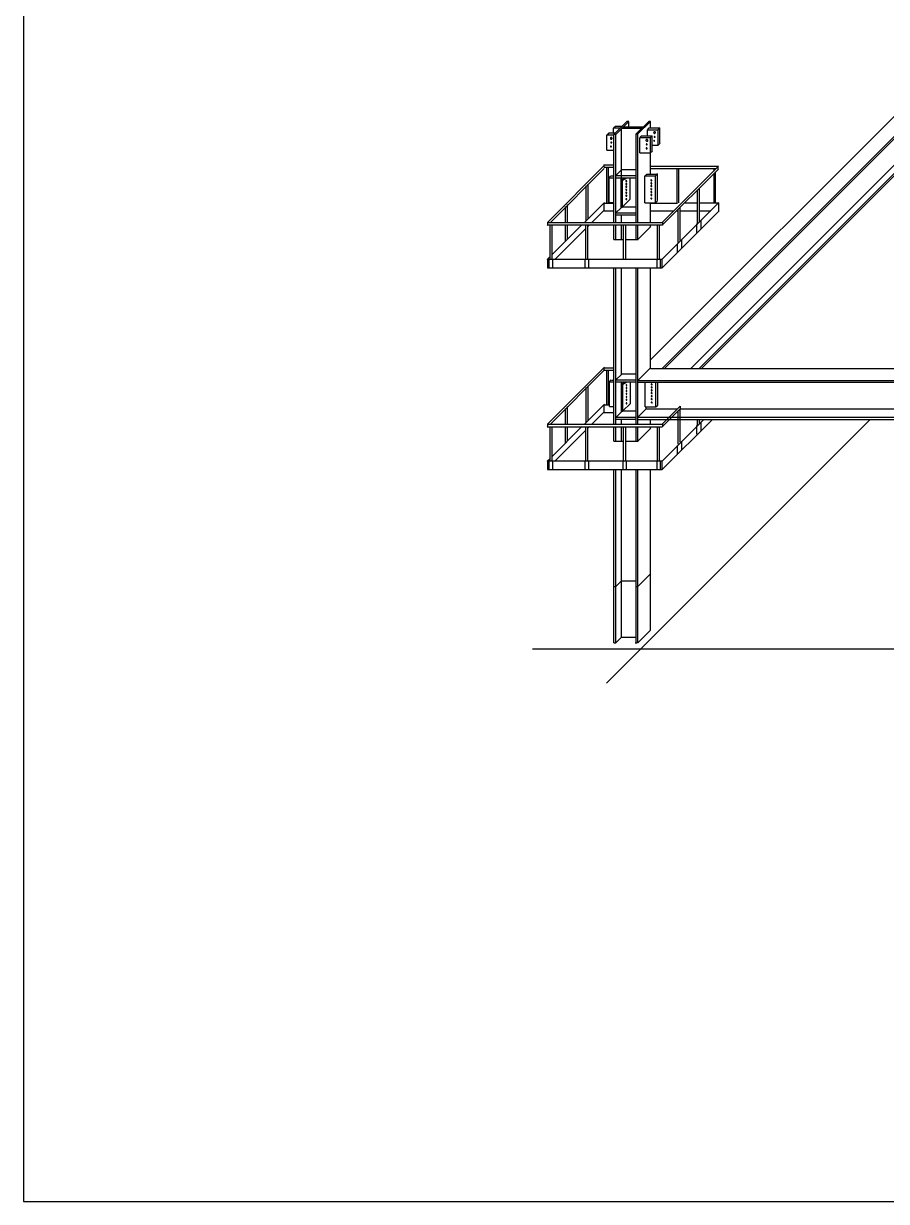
# Model space of a CAD drawing. Header units: metres. Extents: x 0 to 420, y 0 to 297.
# Drawn here: x 0 to 145.1, y 0 to 197.9 of the extents above; entities that cross this region are included whole.
import ezdxf

# ---------------------------------------------------------------- set-up
doc = ezdxf.new("R2010")
doc.units = ezdxf.units.M

msp = doc.modelspace()

# ---------------------------------------------------------------- linework, layer by layer
for p, q in [((0, 296.97), (0, 0)), ((105.42, 141.43), (151.95, 187.97)), ((107.33, 140), (155.3, 187.97)), ((107.33, 140), (154.78, 187.45)), ((107.72, 140), (154.78, 187.05)), ((112.16, 140), (160.13, 187.97)), ((99.19, 180.4), (99.49, 180.7)), ((99.19, 180.4), (100.28, 180.4)), ((99.19, 179.56), (99.19, 180.35)), ((101.39, 181.51), (99.22, 179.32)), ((99.46, 180.7), (100.57, 180.7)), ((101.74, 181.51), (99.57, 179.32)), ((103.85, 180.29), (100.49, 180.29)), ((100.52, 173.34), (100.52, 180.26)), ((104.09, 180.51), (100.76, 180.51)), ((101.74, 181.51), (101.39, 181.51)), ((101.74, 180.51), (101.74, 181.48)), ((105.09, 181.48), (102.96, 179.4)), ((105.42, 181.48), (103.28, 179.4)), ((104.88, 180.1), (105.17, 180.4)), ((105.42, 181.48), (105.09, 181.48)), ((105.17, 180.4), (106.96, 180.4)), ((105.42, 180.4), (105.42, 181.48)), ((106.66, 180.1), (106.96, 180.4)), ((106.96, 177.88), (106.96, 180.4)), ((113.6, 140), (154.64, 181.04)), ((113.95, 140), (154.72, 180.77)), ((98.06, 179.26), (99.22, 179.26)), ((98.08, 179.24), (98.38, 179.53)), ((98.08, 176.67), (98.08, 179.21)), ((98.35, 179.56), (99.44, 179.56)), ((98.68, 178.72), (98.65, 178.67)), ((98.65, 178.67), (98.65, 178.61)), ((98.65, 178.61), (98.68, 178.56)), ((98.71, 178.78), (98.68, 178.72)), ((98.68, 178.56), (98.73, 178.53)), ((98.76, 178.8), (98.71, 178.78)), ((98.73, 178.53), (98.79, 178.51)), ((98.82, 178.8), (98.76, 178.8)), ((98.79, 178.51), (98.84, 178.51)), ((98.87, 178.78), (98.82, 178.8)), ((98.84, 178.51), (98.9, 178.53)), ((98.92, 178.75), (98.87, 178.78)), ((98.9, 178.53), (98.92, 178.59)), ((98.95, 178.69), (98.92, 178.75)), ((98.92, 178.59), (98.95, 178.64)), ((98.95, 178.64), (98.95, 178.69)), ((99.17, 179.34), (99.55, 179.34)), ((99.22, 164.54), (99.22, 179.32)), ((99.55, 164.54), (99.55, 179.34)), ((102.96, 164.54), (102.96, 179.4)), ((102.98, 179.4), (103.28, 179.4)), ((103.28, 164.54), (103.28, 179.4)), ((103.61, 178.8), (103.9, 179.1)), ((103.61, 178.8), (105.42, 178.8)), ((103.61, 176.23), (103.61, 178.75)), ((103.88, 179.1), (105.69, 179.1)), ((104.66, 178.42), (104.63, 178.37)), ((104.63, 178.37), (104.63, 178.29)), ((104.63, 178.29), (104.66, 178.23)), ((104.69, 178.45), (104.66, 178.42)), ((104.66, 178.23), (104.71, 178.21)), ((104.74, 178.48), (104.69, 178.45)), ((104.71, 178.21), (104.77, 178.18)), ((104.82, 178.48), (104.74, 178.48)), ((104.77, 178.18), (104.82, 178.18)), ((104.88, 178.45), (104.82, 178.48)), ((104.82, 178.18), (104.88, 178.21)), ((104.88, 180.1), (106.69, 180.1)), ((104.88, 179.1), (104.88, 180.05)), ((104.9, 178.42), (104.88, 178.45)), ((104.88, 178.21), (104.93, 178.26)), ((104.93, 178.37), (104.9, 178.42)), ((104.96, 178.32), (104.93, 178.37)), ((104.93, 178.26), (104.96, 178.32)), ((105.39, 178.8), (105.69, 179.1)), ((105.42, 176.26), (105.42, 178.78)), ((105.69, 176.58), (105.69, 179.1)), ((105.93, 179.7), (105.91, 179.64)), ((105.91, 179.64), (105.93, 179.59)), ((105.99, 179.75), (105.93, 179.7)), ((105.93, 179.59), (105.96, 179.53)), ((105.96, 178.32), (105.93, 178.29)), ((105.93, 178.29), (105.93, 178.26)), ((105.93, 178.26), (105.96, 178.23)), ((105.96, 179.53), (105.99, 179.51)), ((105.99, 178.34), (105.96, 178.32)), ((105.96, 178.23), (105.99, 178.21)), ((106.04, 179.78), (105.99, 179.75)), ((105.99, 179.51), (106.04, 179.48)), ((106.01, 178.99), (105.99, 178.99)), ((105.99, 178.99), (105.99, 178.97)), ((105.99, 178.97), (105.99, 178.94)), ((105.99, 178.94), (105.99, 178.91)), ((105.99, 178.91), (106.01, 178.88)), ((106.01, 178.34), (105.99, 178.34)), ((105.99, 178.21), (106.01, 178.18)), ((106.04, 178.99), (106.01, 178.99)), ((106.01, 178.88), (106.04, 178.86)), ((106.04, 178.32), (106.01, 178.34)), ((106.01, 178.18), (106.04, 178.18)), ((106.09, 179.78), (106.04, 179.78)), ((106.04, 179.48), (106.12, 179.48)), ((106.07, 178.99), (106.04, 178.99)), ((106.04, 178.86), (106.07, 178.86)), ((106.07, 178.29), (106.04, 178.32)), ((106.04, 178.18), (106.07, 178.18)), ((106.09, 178.97), (106.07, 178.99)), ((106.07, 178.86), (106.09, 178.86)), ((106.09, 178.26), (106.07, 178.29)), ((106.07, 178.18), (106.09, 178.18)), ((106.15, 179.75), (106.09, 179.78)), ((106.12, 178.94), (106.09, 178.97)), ((106.09, 178.86), (106.12, 178.86)), ((106.09, 178.23), (106.09, 178.26)), ((106.09, 178.21), (106.09, 178.23)), ((106.09, 178.18), (106.09, 178.21)), ((106.12, 179.48), (106.18, 179.51)), ((106.15, 178.91), (106.12, 178.94)), ((106.12, 178.86), (106.15, 178.88)), ((106.2, 179.72), (106.15, 179.75)), ((106.15, 178.88), (106.15, 178.91)), ((106.18, 179.51), (106.2, 179.56)), ((106.23, 179.67), (106.2, 179.72)), ((106.2, 179.56), (106.23, 179.62)), ((106.23, 179.62), (106.23, 179.67)), ((106.69, 177.56), (106.69, 180.08)), ((98.08, 176.67), (99.22, 176.67)), ((98.71, 177.37), (98.68, 177.34)), ((98.68, 177.34), (98.68, 177.31)), ((98.68, 177.31), (98.68, 177.29)), ((98.68, 177.29), (98.68, 177.26)), ((98.68, 177.26), (98.71, 177.23)), ((98.73, 178.02), (98.71, 178.02)), ((98.71, 178.02), (98.71, 177.99)), ((98.71, 177.99), (98.71, 177.96)), ((98.71, 177.96), (98.71, 177.94)), ((98.71, 177.94), (98.73, 177.91)), ((98.73, 177.37), (98.71, 177.37)), ((98.71, 177.23), (98.73, 177.21)), ((98.76, 178.02), (98.73, 178.02)), ((98.73, 177.91), (98.76, 177.88)), ((98.76, 177.34), (98.73, 177.37)), ((98.73, 177.21), (98.76, 177.21)), ((98.82, 178.02), (98.76, 178.02)), ((98.76, 177.88), (98.82, 177.88)), ((98.79, 177.31), (98.76, 177.34)), ((98.76, 177.21), (98.79, 177.21)), ((98.82, 177.29), (98.79, 177.31)), ((98.79, 177.21), (98.82, 177.21)), ((98.84, 177.99), (98.82, 178.02)), ((98.82, 177.88), (98.84, 177.88)), ((98.84, 177.26), (98.82, 177.29)), ((98.82, 177.21), (98.84, 177.23)), ((98.87, 177.96), (98.84, 177.99)), ((98.84, 177.88), (98.87, 177.91)), ((98.84, 177.23), (98.84, 177.26)), ((98.87, 177.94), (98.87, 177.96)), ((98.87, 177.91), (98.87, 177.94)), ((103.61, 176.23), (105.42, 176.23)), ((104.66, 177.02), (104.66, 176.99)), ((104.69, 177.02), (104.66, 177.02)), ((104.66, 176.99), (104.69, 176.94)), ((104.71, 177.69), (104.69, 177.67)), ((104.69, 177.67), (104.69, 177.64)), ((104.69, 177.64), (104.71, 177.61)), ((104.74, 177.04), (104.69, 177.04)), ((104.69, 177.04), (104.69, 177.02)), ((104.69, 176.94), (104.69, 176.91)), ((104.69, 176.91), (104.74, 176.88)), ((104.74, 177.72), (104.71, 177.69)), ((104.71, 177.61), (104.74, 177.59)), ((104.77, 177.72), (104.74, 177.72)), ((104.74, 177.59), (104.77, 177.56)), ((104.77, 177.04), (104.74, 177.04)), ((104.74, 176.88), (104.77, 176.88)), ((104.8, 177.69), (104.77, 177.72)), ((104.77, 177.56), (104.8, 177.56)), ((104.8, 177.02), (104.77, 177.04)), ((104.77, 176.88), (104.8, 176.88)), ((104.82, 177.67), (104.8, 177.69)), ((104.8, 177.56), (104.82, 177.56)), ((104.82, 176.99), (104.8, 177.02)), ((104.8, 176.88), (104.82, 176.88)), ((104.85, 177.64), (104.82, 177.67)), ((104.82, 177.56), (104.85, 177.56)), ((104.82, 176.94), (104.82, 176.99)), ((104.82, 176.91), (104.82, 176.94)), ((104.82, 176.88), (104.82, 176.91)), ((104.85, 177.61), (104.85, 177.64)), ((104.85, 177.59), (104.85, 177.61)), ((104.85, 177.56), (104.85, 177.59)), ((105.42, 172.63), (105.42, 177.53)), ((105.42, 176.26), (105.72, 176.56)), ((105.69, 177.53), (106.69, 177.53)), ((106.69, 177.53), (106.99, 177.86)), ((97.6, 174.18), (97.6, 174.23)), ((88.07, 164.54), (97.65, 174.15)), ((88.56, 164.54), (97.6, 173.58)), ((97.52, 174.18), (99.22, 174.18)), ((97.6, 173.8), (97.6, 174.18)), ((97.6, 173.8), (99.22, 173.8)), ((98.06, 167.82), (98.06, 173.8)), ((98.33, 167.82), (98.33, 173.8)), ((98.44, 172.04), (98.73, 172.34)), ((98.76, 172.34), (99.17, 172.34)), ((102.93, 172.34), (99.46, 172.34)), ((100.49, 173.34), (99.52, 172.36)), ((102.93, 173.34), (100.47, 173.34)), ((100.52, 168.95), (100.52, 173.44)), ((104.44, 167.84), (104.44, 172.34)), ((104.44, 172.34), (106.26, 172.34)), ((104.47, 172.34), (104.77, 172.66)), ((104.74, 172.66), (106.55, 172.66)), ((105.42, 173.99), (116.84, 173.99)), ((105.42, 173.61), (116.43, 173.61)), ((106.26, 172.36), (106.55, 172.69)), ((106.26, 167.84), (106.26, 172.36)), ((106.55, 168.22), (106.55, 172.74)), ((107.37, 164.54), (116.81, 173.99)), ((107.37, 164.08), (116.81, 173.5)), ((109.86, 167.82), (109.86, 173.61)), ((110.18, 167.84), (110.18, 173.63)), ((116.08, 173.26), (116.08, 173.61)), ((116.08, 167.82), (116.08, 172.77)), ((116.32, 167.82), (116.32, 173.01)), ((116.76, 173.47), (116.76, 174.01)), ((94.59, 164.87), (94.59, 170.66)), ((94.92, 165.19), (94.92, 170.98)), ((98.44, 167.87), (98.44, 172.09)), ((98.44, 172.04), (99.17, 172.04)), ((102.93, 171.98), (99.46, 171.98)), ((100.47, 167), (100.47, 171.98)), ((101.12, 171.98), (100.49, 171.6)), ((100.49, 167.09), (100.49, 171.6)), ((100.49, 171.58), (100.68, 171.58)), ((100.55, 169.63), (100.55, 171.98)), ((101.36, 171.98), (100.68, 171.58)), ((100.68, 167.09), (100.68, 171.6)), ((101.25, 171.55), (101.22, 171.52)), ((101.22, 171.52), (101.22, 171.5)), ((101.22, 171.5), (101.22, 171.47)), ((101.22, 171.47), (101.25, 171.44)), ((101.25, 171.06), (101.22, 171.06)), ((101.22, 171.06), (101.22, 171.01)), ((101.22, 171.01), (101.22, 170.98)), ((101.22, 170.98), (101.25, 170.96)), ((101.25, 170.6), (101.22, 170.58)), ((101.22, 170.58), (101.22, 170.55)), ((101.22, 170.55), (101.22, 170.52)), ((101.22, 170.52), (101.25, 170.47)), ((101.25, 171.58), (101.25, 171.55)), ((101.28, 171.58), (101.25, 171.58)), ((101.25, 171.44), (101.28, 171.42)), ((101.25, 171.09), (101.25, 171.06)), ((101.28, 171.09), (101.25, 171.09)), ((101.25, 170.96), (101.28, 170.93)), ((101.28, 170.6), (101.25, 170.6)), ((101.25, 170.47), (101.28, 170.47)), ((101.33, 171.55), (101.28, 171.58)), ((101.28, 171.42), (101.33, 171.42)), ((101.33, 171.06), (101.28, 171.09)), ((101.28, 170.93), (101.33, 170.93)), ((101.33, 170.6), (101.28, 170.6)), ((101.28, 170.47), (101.33, 170.44)), ((101.36, 171.52), (101.33, 171.55)), ((101.33, 171.42), (101.36, 171.42)), ((101.36, 171.06), (101.33, 171.06)), ((101.33, 170.93), (101.36, 170.93)), ((101.36, 170.58), (101.33, 170.6)), ((101.33, 170.44), (101.36, 170.44)), ((101.39, 171.5), (101.36, 171.52)), ((101.36, 171.42), (101.39, 171.42)), ((101.39, 171.01), (101.36, 171.06)), ((101.36, 170.93), (101.39, 170.93)), ((101.39, 170.55), (101.36, 170.58)), ((101.36, 170.44), (101.39, 170.47)), ((101.39, 171.47), (101.39, 171.5)), ((101.39, 171.44), (101.39, 171.47)), ((101.39, 171.42), (101.39, 171.44)), ((101.39, 170.98), (101.39, 171.01)), ((101.39, 170.96), (101.39, 170.98)), ((101.39, 170.93), (101.39, 170.96)), ((101.39, 170.52), (101.39, 170.55)), ((101.39, 170.47), (101.39, 170.52)), ((101.98, 168.41), (101.98, 171.98)), ((105.47, 171.66), (105.45, 171.63)), ((105.45, 171.63), (105.45, 171.6)), ((105.45, 171.6), (105.47, 171.58)), ((105.45, 171.17), (105.45, 171.12)), ((105.47, 171.17), (105.45, 171.17)), ((105.45, 171.12), (105.47, 171.09)), ((105.45, 170.68), (105.45, 170.66)), ((105.47, 170.68), (105.45, 170.68)), ((105.45, 170.66), (105.47, 170.6)), ((105.5, 171.69), (105.47, 171.66)), ((105.47, 171.58), (105.5, 171.55)), ((105.5, 171.2), (105.47, 171.17)), ((105.47, 171.09), (105.5, 171.06)), ((105.5, 170.71), (105.47, 170.68)), ((105.47, 170.6), (105.5, 170.58)), ((105.53, 171.69), (105.5, 171.69)), ((105.5, 171.55), (105.53, 171.52)), ((105.53, 171.2), (105.5, 171.2)), ((105.5, 171.06), (105.53, 171.04)), ((105.53, 170.71), (105.5, 170.71)), ((105.5, 170.58), (105.53, 170.55)), ((105.55, 171.66), (105.53, 171.69)), ((105.53, 171.52), (105.55, 171.52)), ((105.55, 171.17), (105.53, 171.2)), ((105.53, 171.04), (105.55, 171.04)), ((105.55, 170.71), (105.53, 170.71)), ((105.53, 170.55), (105.55, 170.55)), ((105.58, 171.63), (105.55, 171.66)), ((105.55, 171.52), (105.58, 171.52)), ((105.58, 171.14), (105.55, 171.17)), ((105.55, 171.04), (105.58, 171.04)), ((105.58, 170.68), (105.55, 170.71)), ((105.55, 170.55), (105.58, 170.55)), ((105.61, 171.6), (105.58, 171.63)), ((105.58, 171.52), (105.61, 171.52)), ((105.61, 171.12), (105.58, 171.14)), ((105.58, 171.04), (105.61, 171.04)), ((105.61, 170.66), (105.58, 170.68)), ((105.58, 170.55), (105.61, 170.55)), ((105.61, 171.58), (105.61, 171.6)), ((105.61, 171.55), (105.61, 171.58)), ((105.61, 171.52), (105.61, 171.55)), ((105.61, 171.09), (105.61, 171.12)), ((105.61, 171.06), (105.61, 171.09)), ((105.61, 171.04), (105.61, 171.06)), ((105.61, 170.6), (105.61, 170.66)), ((105.61, 170.58), (105.61, 170.6)), ((105.61, 170.55), (105.61, 170.58)), ((113.62, 164.51), (113.62, 170.31)), ((101.98, 168.41), (100.68, 167.14)), ((101.25, 170.09), (101.22, 170.06)), ((101.22, 170.06), (101.22, 170.03)), ((101.22, 170.03), (101.22, 170.01)), ((101.22, 170.01), (101.25, 169.98)), ((101.25, 169.6), (101.22, 169.57)), ((101.22, 169.57), (101.22, 169.55)), ((101.22, 169.55), (101.22, 169.52)), ((101.22, 169.52), (101.25, 169.49)), ((101.22, 169.09), (101.22, 169.06)), ((101.25, 169.09), (101.22, 169.09)), ((101.22, 169.06), (101.22, 169.01)), ((101.22, 169.01), (101.25, 168.98)), ((101.25, 168.52), (101.22, 168.49)), ((101.22, 168.49), (101.22, 168.47)), ((101.22, 168.47), (101.22, 168.44)), ((101.22, 168.44), (101.25, 168.41)), ((101.25, 170.12), (101.25, 170.09)), ((101.28, 170.12), (101.25, 170.12)), ((101.25, 169.98), (101.28, 169.95)), ((101.28, 169.6), (101.25, 169.6)), ((101.25, 169.49), (101.28, 169.47)), ((101.25, 169.11), (101.25, 169.09)), ((101.28, 169.11), (101.25, 169.11)), ((101.25, 168.98), (101.28, 168.95)), ((101.28, 168.52), (101.25, 168.52)), ((101.25, 168.41), (101.28, 168.38)), ((101.33, 170.09), (101.28, 170.12)), ((101.28, 169.95), (101.33, 169.95)), ((101.33, 169.6), (101.28, 169.6)), ((101.28, 169.47), (101.33, 169.44)), ((101.33, 169.11), (101.28, 169.11)), ((101.28, 168.95), (101.33, 168.95)), ((101.33, 168.52), (101.28, 168.52)), ((101.28, 168.38), (101.33, 168.36)), ((101.36, 170.06), (101.33, 170.09)), ((101.33, 169.95), (101.36, 169.95)), ((101.36, 169.57), (101.33, 169.6)), ((101.33, 169.44), (101.36, 169.44)), ((101.36, 169.09), (101.33, 169.11)), ((101.33, 168.95), (101.36, 168.95)), ((101.36, 168.49), (101.33, 168.52)), ((101.33, 168.36), (101.36, 168.36)), ((101.39, 170.03), (101.36, 170.06)), ((101.36, 169.95), (101.39, 169.95)), ((101.39, 169.55), (101.36, 169.57)), ((101.36, 169.44), (101.39, 169.47)), ((101.39, 169.06), (101.36, 169.09)), ((101.36, 168.95), (101.39, 168.95)), ((101.39, 168.47), (101.36, 168.49)), ((101.36, 168.36), (101.39, 168.38)), ((101.39, 170.01), (101.39, 170.03)), ((101.39, 169.98), (101.39, 170.01)), ((101.39, 169.95), (101.39, 169.98)), ((101.39, 169.52), (101.39, 169.55)), ((101.39, 169.49), (101.39, 169.52)), ((101.39, 169.47), (101.39, 169.49)), ((101.39, 169.01), (101.39, 169.06)), ((101.39, 168.98), (101.39, 169.01)), ((101.39, 168.95), (101.39, 168.98)), ((101.39, 168.44), (101.39, 168.47)), ((101.39, 168.41), (101.39, 168.44)), ((101.39, 168.38), (101.39, 168.41)), ((105.47, 170.2), (105.45, 170.17)), ((105.45, 170.17), (105.45, 170.14)), ((105.45, 170.14), (105.47, 170.12)), ((105.47, 169.71), (105.45, 169.68)), ((105.45, 169.68), (105.45, 169.66)), ((105.45, 169.66), (105.47, 169.63)), ((105.45, 169.2), (105.45, 169.14)), ((105.47, 169.2), (105.45, 169.2)), ((105.45, 169.14), (105.47, 169.11)), ((105.47, 168.63), (105.45, 168.6)), ((105.45, 168.6), (105.45, 168.57)), ((105.45, 168.57), (105.47, 168.55)), ((105.5, 170.22), (105.47, 170.2)), ((105.47, 170.12), (105.5, 170.09)), ((105.5, 169.71), (105.47, 169.71)), ((105.47, 169.63), (105.5, 169.6)), ((105.5, 169.22), (105.47, 169.2)), ((105.47, 169.11), (105.5, 169.09)), ((105.5, 168.63), (105.47, 168.63)), ((105.47, 168.55), (105.5, 168.49)), ((105.53, 170.22), (105.5, 170.22)), ((105.5, 170.09), (105.53, 170.06)), ((105.53, 169.71), (105.5, 169.71)), ((105.5, 169.6), (105.53, 169.57)), ((105.53, 169.22), (105.5, 169.22)), ((105.5, 169.09), (105.53, 169.06)), ((105.53, 168.63), (105.5, 168.63)), ((105.5, 168.49), (105.53, 168.49)), ((105.55, 170.2), (105.53, 170.22)), ((105.53, 170.06), (105.55, 170.06)), ((105.55, 169.71), (105.53, 169.71)), ((105.53, 169.57), (105.55, 169.55)), ((105.55, 169.2), (105.53, 169.22)), ((105.53, 169.06), (105.55, 169.06)), ((105.55, 168.63), (105.53, 168.63)), ((105.53, 168.49), (105.55, 168.47)), ((105.58, 170.17), (105.55, 170.2)), ((105.55, 170.06), (105.58, 170.06)), ((105.58, 169.68), (105.55, 169.71)), ((105.55, 169.55), (105.58, 169.55)), ((105.58, 169.2), (105.55, 169.2)), ((105.55, 169.06), (105.58, 169.06)), ((105.58, 168.6), (105.55, 168.63)), ((105.55, 168.47), (105.58, 168.47)), ((105.61, 170.14), (105.58, 170.17)), ((105.58, 170.06), (105.61, 170.06)), ((105.61, 169.66), (105.58, 169.68)), ((105.58, 169.55), (105.61, 169.57)), ((105.61, 169.14), (105.58, 169.2)), ((105.58, 169.06), (105.61, 169.06)), ((105.61, 168.57), (105.58, 168.6)), ((105.58, 168.47), (105.61, 168.49)), ((105.61, 170.12), (105.61, 170.14)), ((105.61, 170.09), (105.61, 170.12)), ((105.61, 170.06), (105.61, 170.09)), ((105.61, 169.63), (105.61, 169.66)), ((105.61, 169.6), (105.61, 169.63)), ((105.61, 169.57), (105.61, 169.6)), ((105.61, 169.11), (105.61, 169.14)), ((105.61, 169.09), (105.61, 169.11)), ((105.61, 169.06), (105.61, 169.09)), ((105.61, 168.55), (105.61, 168.57)), ((105.61, 168.49), (105.61, 168.55)), ((113.29, 164.19), (113.29, 169.98)), ((91.13, 164.54), (91.13, 167.19)), ((91.45, 164.54), (91.45, 167.52)), ((94.3, 164.54), (97.65, 167.9)), ((95.54, 164.54), (97.6, 166.6)), ((97.54, 166.49), (99.22, 166.49)), ((97.6, 166.49), (97.6, 167.82)), ((97.6, 167.79), (99.22, 167.79)), ((98.44, 167.87), (99.17, 167.87)), ((100.49, 167.03), (99.52, 166.06)), ((102.93, 167.09), (100.47, 167.09)), ((100.49, 167.11), (100.68, 167.11)), ((104.44, 167.84), (106.26, 167.84)), ((105.42, 164.54), (105.42, 167.84)), ((105.42, 167.79), (109.94, 167.79)), ((105.42, 166.49), (109.32, 166.49)), ((106.26, 167.84), (106.55, 168.14)), ((107.31, 158.29), (116.89, 167.87)), ((107.34, 156.88), (116.92, 166.46)), ((109.8, 166.49), (110.07, 166.49)), ((110.07, 161.16), (110.07, 166.76)), ((110.4, 161.48), (110.4, 167.09)), ((110.4, 166.49), (113.29, 166.49)), ((111.1, 167.82), (113.29, 167.82)), ((113.62, 167.82), (116.81, 167.82)), ((113.62, 166.49), (115.51, 166.49)), ((116.87, 166.41), (116.87, 167.76)), ((88.07, 164.54), (88.07, 164.11)), ((88.13, 164.54), (107.45, 164.54)), ((102.9, 166.06), (99.49, 166.06)), ((102.93, 165.73), (99.49, 165.73)), ((100.52, 164.54), (100.52, 165.73)), ((107.39, 164.57), (107.39, 164.08)), ((113.13, 164.3), (113.13, 162.86)), ((113.86, 164.92), (113.86, 163.49)), ((88.02, 164), (88.13, 164.14)), ((88.04, 164.11), (107.37, 164.11)), ((88.48, 164.14), (88.48, 158.34)), ((88.8, 159.07), (93.86, 164.14)), ((88.8, 164.14), (88.8, 158.34)), ((89.34, 158.34), (94.51, 163.51)), ((91.13, 161.4), (91.13, 164.11)), ((91.45, 161.73), (91.45, 164.11)), ((94.51, 158.32), (94.51, 164.11)), ((94.84, 163.84), (95.13, 164.14)), ((94.84, 158.34), (94.84, 164.14)), ((99.22, 161.65), (99.22, 164.11)), ((99.55, 161.65), (99.55, 164.11)), ((100.52, 161.65), (100.52, 164.11)), ((100.87, 158.32), (100.87, 164.11)), ((101.22, 158.34), (101.22, 164.14)), ((102.96, 161.65), (102.96, 164.11)), ((103.28, 161.65), (103.28, 164.11)), ((103.28, 161.65), (105.47, 163.84)), ((105.42, 163.78), (105.42, 164.11)), ((106.58, 158.32), (106.58, 164.11)), ((106.93, 158.34), (106.93, 164.14)), ((99.22, 161.65), (100.87, 161.65)), ((101.22, 161.65), (103.33, 161.65)), ((109.88, 160.94), (109.88, 159.51)), ((110.61, 161.67), (110.61, 160.24)), ((88.1, 158.34), (88.48, 158.72)), ((107.37, 156.91), (107.37, 158.43)), ((88.07, 158.34), (88.07, 156.91)), ((88.07, 158.34), (107.37, 158.34)), ((88.07, 158.32), (88.1, 158.34)), ((88.07, 156.91), (107.37, 156.91)), ((88.31, 158.34), (88.31, 156.88)), ((88.94, 158.34), (88.94, 156.88)), ((94.38, 158.34), (94.38, 156.88)), ((94.97, 158.34), (94.97, 156.88)), ((99.22, 145.18), (99.22, 156.91)), ((99.55, 145.18), (99.55, 156.91)), ((100.52, 145.18), (100.52, 156.91)), ((102.96, 145.18), (102.96, 156.91)), ((103.28, 145.18), (103.28, 156.91)), ((105.42, 145.18), (105.42, 156.91)), ((106.45, 158.34), (106.45, 156.88)), ((107.04, 158.34), (107.04, 156.88)), ((99.22, 130.65), (99.22, 145.18)), ((99.55, 130.65), (99.55, 145.18)), ((100.52, 139.04), (100.52, 145.18)), ((102.96, 130.65), (102.96, 145.18)), ((103.28, 130.65), (103.28, 145.18)), ((105.42, 140), (105.42, 145.18)), ((88.07, 130.65), (97.65, 140.23)), ((88.56, 130.65), (97.6, 139.69)), ((97.52, 140.09), (99.22, 140.09)), ((97.6, 140.09), (97.6, 140.12)), ((97.6, 139.69), (97.6, 140.09)), ((97.6, 139.69), (99.22, 139.69)), ((98.06, 133.89), (98.06, 139.69)), ((98.33, 133.89), (98.33, 139.69)), ((100.55, 139.04), (99.55, 138.06)), ((102.96, 139.04), (100.52, 139.04)), ((103.26, 137.96), (105.36, 140.06)), ((105.38, 140), (193.76, 140)), ((94.59, 130.97), (94.59, 136.76)), ((94.92, 131.3), (94.92, 137.09)), ((98.49, 137.74), (98.79, 138.06)), ((98.49, 133.57), (98.49, 137.79)), ((98.49, 137.74), (99.22, 137.74)), ((98.82, 138.04), (99.22, 138.04)), ((102.96, 138.04), (99.52, 138.04)), ((102.96, 137.68), (99.52, 137.68)), ((100.52, 132.7), (100.52, 137.68)), ((101.14, 137.68), (100.55, 137.33)), ((100.55, 132.81), (100.55, 137.3)), ((100.55, 137.28), (100.74, 137.28)), ((101.41, 137.68), (100.74, 137.28)), ((100.74, 132.79), (100.74, 137.3)), ((101.3, 137.28), (101.28, 137.25)), ((101.28, 137.25), (101.28, 137.2)), ((101.28, 137.2), (101.28, 137.17)), ((101.28, 137.17), (101.3, 137.14)), ((101.3, 136.79), (101.28, 136.76)), ((101.28, 136.76), (101.28, 136.74)), ((101.28, 136.74), (101.28, 136.68)), ((101.28, 136.68), (101.3, 136.66)), ((101.33, 137.28), (101.3, 137.28)), ((101.3, 137.14), (101.33, 137.12)), ((101.33, 136.79), (101.3, 136.79)), ((101.3, 136.66), (101.33, 136.63)), ((101.36, 137.25), (101.33, 137.28)), ((101.33, 137.12), (101.36, 137.12)), ((101.36, 136.79), (101.33, 136.79)), ((101.33, 136.63), (101.36, 136.63)), ((101.39, 137.22), (101.36, 137.25)), ((101.36, 137.12), (101.41, 137.12)), ((101.39, 136.76), (101.36, 136.79)), ((101.36, 136.63), (101.41, 136.63)), ((101.41, 137.2), (101.39, 137.22)), ((101.41, 136.74), (101.39, 136.76)), ((101.44, 137.17), (101.41, 137.2)), ((101.41, 137.12), (101.44, 137.14)), ((101.44, 136.68), (101.41, 136.74)), ((101.41, 136.63), (101.44, 136.66)), ((101.44, 137.14), (101.44, 137.17)), ((101.44, 136.66), (101.44, 136.68)), ((102.01, 134.11), (102.01, 137.68)), ((103.33, 137.95), (193.76, 137.95)), ((103.33, 137.7), (193.76, 137.7)), ((104.5, 133.54), (104.5, 137.7)), ((105.53, 137.36), (105.5, 137.33)), ((105.5, 137.33), (105.5, 137.3)), ((105.5, 137.3), (105.53, 137.28)), ((105.53, 136.87), (105.5, 136.87)), ((105.5, 136.87), (105.5, 136.82)), ((105.5, 136.82), (105.53, 136.79)), ((105.58, 137.39), (105.53, 137.39)), ((105.53, 137.39), (105.53, 137.36)), ((105.53, 137.28), (105.55, 137.25)), ((105.58, 136.9), (105.53, 136.9)), ((105.53, 136.9), (105.53, 136.87)), ((105.53, 136.79), (105.55, 136.76)), ((105.55, 137.25), (105.58, 137.22)), ((105.55, 136.76), (105.58, 136.74)), ((105.61, 137.36), (105.58, 137.39)), ((105.58, 137.22), (105.61, 137.22)), ((105.61, 136.87), (105.58, 136.9)), ((105.58, 136.74), (105.61, 136.74)), ((105.63, 137.33), (105.61, 137.36)), ((105.61, 137.22), (105.63, 137.22)), ((105.63, 136.87), (105.61, 136.87)), ((105.61, 136.74), (105.63, 136.74)), ((105.66, 137.3), (105.63, 137.33)), ((105.63, 137.22), (105.66, 137.22)), ((105.66, 136.82), (105.63, 136.87)), ((105.63, 136.74), (105.66, 136.74)), ((105.66, 137.28), (105.66, 137.3)), ((105.66, 137.25), (105.66, 137.28)), ((105.66, 137.22), (105.66, 137.25)), ((105.66, 136.79), (105.66, 136.82)), ((105.66, 136.76), (105.66, 136.79)), ((105.66, 136.74), (105.66, 136.76)), ((106.31, 133.54), (106.31, 137.7)), ((106.61, 133.84), (106.61, 137.7)), ((101.28, 136.3), (101.28, 136.28)), ((101.3, 136.3), (101.28, 136.3)), ((101.28, 136.28), (101.28, 136.25)), ((101.28, 136.25), (101.28, 136.22)), ((101.28, 136.22), (101.3, 136.17)), ((101.3, 135.82), (101.28, 135.79)), ((101.28, 135.79), (101.28, 135.73)), ((101.28, 135.73), (101.28, 135.71)), ((101.28, 135.71), (101.3, 135.68)), ((101.28, 135.3), (101.28, 135.27)), ((101.3, 135.3), (101.28, 135.3)), ((101.28, 135.27), (101.28, 135.25)), ((101.28, 135.25), (101.28, 135.22)), ((101.28, 135.22), (101.3, 135.19)), ((101.28, 134.81), (101.28, 134.79)), ((101.3, 134.81), (101.28, 134.81)), ((101.28, 134.79), (101.28, 134.76)), ((101.28, 134.76), (101.28, 134.71)), ((101.28, 134.71), (101.3, 134.68)), ((101.33, 136.3), (101.3, 136.3)), ((101.3, 136.17), (101.33, 136.17)), ((101.33, 135.82), (101.3, 135.82)), ((101.3, 135.68), (101.33, 135.65)), ((101.33, 135.3), (101.3, 135.3)), ((101.3, 135.19), (101.33, 135.17)), ((101.33, 134.81), (101.3, 134.81)), ((101.3, 134.68), (101.33, 134.65)), ((101.36, 136.3), (101.33, 136.3)), ((101.33, 136.17), (101.36, 136.14)), ((101.36, 135.79), (101.33, 135.82)), ((101.33, 135.65), (101.36, 135.65)), ((101.36, 135.3), (101.33, 135.3)), ((101.33, 135.17), (101.36, 135.14)), ((101.36, 134.81), (101.33, 134.81)), ((101.33, 134.65), (101.36, 134.65)), ((101.39, 136.28), (101.36, 136.3)), ((101.36, 136.14), (101.41, 136.14)), ((101.39, 135.76), (101.36, 135.79)), ((101.36, 135.65), (101.41, 135.65)), ((101.39, 135.27), (101.36, 135.3)), ((101.36, 135.14), (101.41, 135.14)), ((101.39, 134.79), (101.36, 134.81)), ((101.36, 134.65), (101.41, 134.65)), ((101.41, 136.25), (101.39, 136.28)), ((101.41, 135.73), (101.39, 135.76)), ((101.41, 135.25), (101.39, 135.27)), ((101.41, 134.76), (101.39, 134.79)), ((101.44, 136.22), (101.41, 136.25)), ((101.41, 136.14), (101.41, 136.17)), ((101.41, 136.17), (101.44, 136.17)), ((101.44, 135.71), (101.41, 135.73)), ((101.41, 135.65), (101.44, 135.68)), ((101.44, 135.22), (101.41, 135.25)), ((101.41, 135.17), (101.44, 135.19)), ((101.41, 135.14), (101.41, 135.17)), ((101.44, 134.71), (101.41, 134.76)), ((101.41, 134.65), (101.41, 134.68)), ((101.41, 134.68), (101.44, 134.68)), ((101.44, 136.17), (101.44, 136.22)), ((101.44, 135.68), (101.44, 135.71)), ((101.44, 135.19), (101.44, 135.22)), ((101.44, 134.68), (101.44, 134.71)), ((105.53, 136.41), (105.5, 136.38)), ((105.5, 136.38), (105.5, 136.36)), ((105.5, 136.36), (105.53, 136.3)), ((105.53, 135.9), (105.5, 135.87)), ((105.5, 135.87), (105.5, 135.84)), ((105.5, 135.84), (105.53, 135.82)), ((105.53, 135.41), (105.5, 135.38)), ((105.5, 135.38), (105.5, 135.36)), ((105.5, 135.36), (105.53, 135.33)), ((105.53, 134.9), (105.5, 134.9)), ((105.5, 134.9), (105.5, 134.84)), ((105.5, 134.84), (105.53, 134.81)), ((105.58, 136.41), (105.53, 136.41)), ((105.53, 136.3), (105.55, 136.28)), ((105.58, 135.92), (105.53, 135.92)), ((105.53, 135.92), (105.53, 135.9)), ((105.53, 135.82), (105.55, 135.79)), ((105.58, 135.41), (105.53, 135.41)), ((105.53, 135.33), (105.55, 135.3)), ((105.58, 134.92), (105.53, 134.92)), ((105.53, 134.92), (105.53, 134.9)), ((105.53, 134.81), (105.55, 134.79)), ((105.55, 136.28), (105.58, 136.25)), ((105.55, 135.79), (105.58, 135.76)), ((105.55, 135.3), (105.58, 135.27)), ((105.55, 134.79), (105.58, 134.76)), ((105.61, 136.41), (105.58, 136.41)), ((105.58, 136.25), (105.61, 136.25)), ((105.61, 135.9), (105.58, 135.92)), ((105.58, 135.76), (105.61, 135.76)), ((105.61, 135.41), (105.58, 135.41)), ((105.58, 135.27), (105.61, 135.25)), ((105.61, 134.9), (105.58, 134.92)), ((105.58, 134.76), (105.61, 134.76)), ((105.63, 136.38), (105.61, 136.41)), ((105.61, 136.25), (105.63, 136.25)), ((105.63, 135.87), (105.61, 135.9)), ((105.61, 135.76), (105.63, 135.76)), ((105.63, 135.38), (105.61, 135.41)), ((105.61, 135.25), (105.63, 135.25)), ((105.63, 134.9), (105.61, 134.9)), ((105.61, 134.76), (105.63, 134.76)), ((105.66, 136.36), (105.63, 136.38)), ((105.63, 136.25), (105.66, 136.28)), ((105.66, 135.84), (105.63, 135.87)), ((105.63, 135.76), (105.66, 135.76)), ((105.66, 135.36), (105.63, 135.38)), ((105.63, 135.25), (105.66, 135.27)), ((105.66, 134.84), (105.63, 134.9)), ((105.63, 134.76), (105.66, 134.76)), ((105.66, 136.3), (105.66, 136.36)), ((105.66, 136.28), (105.66, 136.3)), ((105.66, 135.82), (105.66, 135.84)), ((105.66, 135.79), (105.66, 135.82)), ((105.66, 135.76), (105.66, 135.79)), ((105.66, 135.33), (105.66, 135.36)), ((105.66, 135.3), (105.66, 135.33)), ((105.66, 135.27), (105.66, 135.3)), ((105.66, 134.81), (105.66, 134.84)), ((105.66, 134.79), (105.66, 134.81)), ((105.66, 134.76), (105.66, 134.79)), ((91.13, 130.65), (91.13, 133.27)), ((91.45, 130.65), (91.45, 133.62)), ((94.3, 130.65), (97.65, 134)), ((95.54, 130.65), (97.6, 132.68)), ((97.52, 133.89), (98.49, 133.89)), ((97.6, 132.57), (97.6, 133.89)), ((98.49, 133.57), (99.22, 133.57)), ((100.55, 132.73), (99.55, 131.76)), ((102.96, 132.79), (100.52, 132.79)), ((100.55, 132.81), (100.74, 132.81)), ((102.04, 134.11), (100.74, 132.84)), ((101.28, 134.22), (101.28, 134.19)), ((101.3, 134.22), (101.28, 134.22)), ((101.28, 134.19), (101.28, 134.17)), ((101.28, 134.17), (101.28, 134.14)), ((101.28, 134.14), (101.3, 134.11)), ((101.33, 134.22), (101.3, 134.22)), ((101.3, 134.11), (101.33, 134.08)), ((101.36, 134.22), (101.33, 134.22)), ((101.33, 134.08), (101.36, 134.06)), ((101.39, 134.19), (101.36, 134.22)), ((101.36, 134.06), (101.41, 134.06)), ((101.41, 134.17), (101.39, 134.19)), ((101.44, 134.14), (101.41, 134.17)), ((101.41, 134.08), (101.44, 134.11)), ((101.41, 134.06), (101.41, 134.08)), ((101.44, 134.11), (101.44, 134.14)), ((103.31, 131.86), (104.68, 133.22)), ((104.5, 133.54), (106.31, 133.54)), ((104.59, 133.22), (109.94, 133.22)), ((104.66, 133.22), (104.66, 133.54)), ((104.8, 133.22), (109.94, 133.22)), ((105.53, 134.33), (105.5, 134.3)), ((105.5, 134.3), (105.5, 134.27)), ((105.5, 134.27), (105.53, 134.25)), ((105.58, 134.33), (105.53, 134.33)), ((105.53, 134.25), (105.55, 134.22)), ((105.55, 134.22), (105.58, 134.19)), ((105.61, 134.33), (105.58, 134.33)), ((105.58, 134.19), (105.61, 134.17)), ((105.63, 134.3), (105.61, 134.33)), ((105.61, 134.17), (105.63, 134.17)), ((105.66, 134.27), (105.63, 134.3)), ((105.63, 134.17), (105.66, 134.19)), ((105.66, 134.25), (105.66, 134.27)), ((105.66, 134.19), (105.66, 134.25)), ((106.31, 133.54), (106.61, 133.84)), ((107.37, 130.65), (110.39, 133.67)), ((107.37, 130.16), (110.38, 133.18)), ((110.07, 127.24), (110.07, 132.87)), ((110.38, 133.22), (185.29, 133.22)), ((110.38, 133.22), (184.43, 133.22)), ((110.39, 133.67), (110.39, 133.18)), ((110.4, 127.59), (110.4, 133.19)), ((88.07, 130.65), (88.07, 130.19)), ((88.13, 130.65), (107.45, 130.65)), ((97.54, 132.57), (99.22, 132.57)), ((98, 87.12), (142.31, 131.43)), ((102.96, 131.76), (99.55, 131.76)), ((102.96, 131.43), (99.55, 131.43)), ((100.52, 130.65), (100.52, 131.43)), ((103.33, 131.82), (183.89, 131.82)), ((103.33, 131.43), (183.5, 131.43)), ((105.42, 130.65), (105.42, 131.43)), ((107.31, 124.37), (114.38, 131.43)), ((107.34, 122.99), (115.79, 131.43)), ((107.39, 130.65), (107.39, 130.19)), ((113.29, 130.27), (113.29, 131.43)), ((113.62, 130.62), (113.62, 131.43)), ((113.86, 131.03), (113.86, 129.56)), ((88.02, 130.11), (88.13, 130.21)), ((88.04, 130.19), (107.37, 130.19)), ((88.48, 130.21), (88.48, 124.45)), ((88.8, 125.15), (93.86, 130.21)), ((88.8, 130.21), (88.8, 124.45)), ((89.34, 124.45), (94.51, 129.59)), ((91.13, 127.48), (91.13, 130.19)), ((91.45, 127.83), (91.45, 130.19)), ((94.51, 124.4), (94.51, 130.19)), ((94.84, 124.45), (94.84, 130.21)), ((94.84, 129.94), (95.13, 130.21)), ((99.22, 127.75), (99.22, 130.19)), ((99.55, 127.75), (99.55, 130.19)), ((100.52, 127.75), (100.52, 130.19)), ((100.87, 124.4), (100.87, 130.19)), ((101.22, 124.45), (101.22, 130.21)), ((102.96, 127.75), (102.96, 130.19)), ((103.28, 127.78), (103.28, 130.19)), ((103.28, 127.75), (105.47, 129.94)), ((105.42, 129.89), (105.42, 130.19)), ((106.58, 124.4), (106.58, 130.19)), ((106.93, 124.45), (106.93, 130.21)), ((113.13, 130.38), (113.13, 128.94)), ((99.22, 127.75), (100.87, 127.75)), ((101.22, 127.75), (103.33, 127.75)), ((109.88, 127.05), (109.88, 125.61)), ((110.61, 127.78), (110.61, 126.32)), ((88.1, 124.45), (88.48, 124.8)), ((88.07, 124.45), (107.37, 124.45)), ((88.07, 124.45), (88.07, 122.99)), ((88.07, 124.42), (88.1, 124.45)), ((88.07, 122.99), (107.37, 122.99)), ((88.31, 124.42), (88.31, 122.99)), ((88.94, 124.42), (88.94, 122.99)), ((94.38, 124.42), (94.38, 122.99)), ((94.97, 124.42), (94.97, 122.99)), ((99.22, 93.87), (99.22, 122.99)), ((99.55, 93.87), (99.55, 122.99)), ((100.52, 94.84), (100.52, 122.99)), ((100.74, 124.42), (100.74, 122.99)), ((101.33, 124.42), (101.33, 122.99)), ((102.96, 93.87), (102.96, 122.99)), ((103.28, 93.87), (103.28, 122.99)), ((105.42, 96.03), (105.42, 122.99)), ((106.45, 124.42), (106.45, 122.99)), ((107.04, 124.42), (107.04, 122.99)), ((107.37, 122.99), (107.37, 124.53)), ((103.28, 103.33), (105.42, 105.49)), ((99.22, 103.33), (99.55, 103.33)), ((99.55, 103.33), (100.49, 104.3)), ((100.44, 104.3), (102.96, 104.3)), ((103.01, 103.33), (103.33, 103.33)), ((103.28, 93.87), (105.42, 96.03)), ((99.22, 93.87), (99.55, 93.87)), ((99.55, 93.87), (100.49, 94.84)), ((100.44, 94.84), (102.96, 94.84)), ((102.83, 93.87), (103.15, 93.87)), ((85.53, 92.89), (315.01, 92.89)), ((0, 0), (420, 0))]:
    msp.add_line(p, q)

doc.saveas('drawing.dxf')
